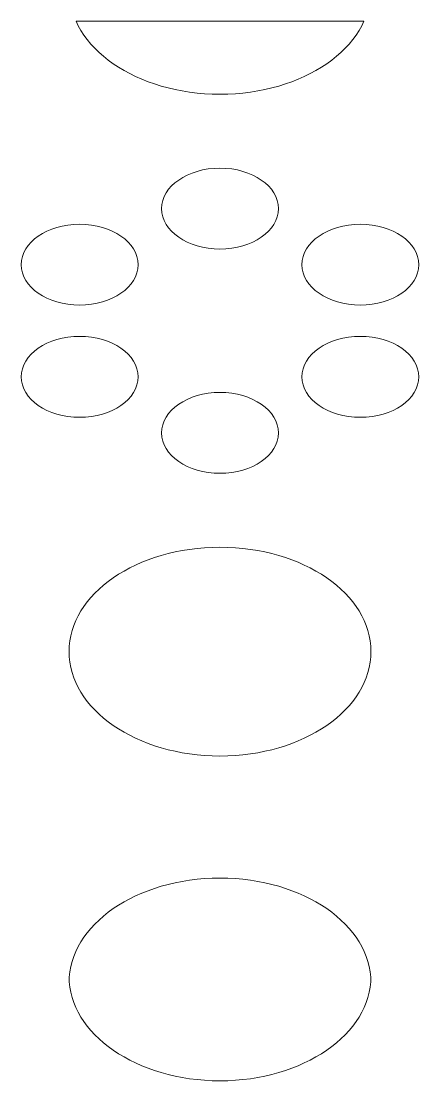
# Model space of a CAD drawing. Header units: millimetres. Extents: x -1200 to 1200, y -590 to 590.
# Drawn here: x 512 to 757, y -62 to 590 of the extents above; entities that cross this region are included whole.
import ezdxf

# ---------------------------------------------------------------- set-up
doc = ezdxf.new("R2010")
doc.units = ezdxf.units.MM
doc.header["$MEASUREMENT"] = 0
doc.layers.add('Layer 1', color=7, linetype='Continuous')

msp = doc.modelspace()

# ---------------------------------------------------------------- linework, layer by layer
at = {"layer": 'Layer 1', "color": 250, "lineweight": 20}
for points, knots in [([(545.7494, 589.9734), (545.7494, 589.9734), (722.7831, 589.9734), (722.7831, 589.9734), (722.7831, 589.9734), (721.4194, 587.1602), (721.4194, 587.1602), (721.4194, 587.1602), (719.7647, 584.249), (719.7647, 584.249), (719.7647, 584.249), (717.9031, 581.3996), (717.9031, 581.3996), (717.9031, 581.3996), (715.8498, 578.638), (715.8498, 578.638), (715.8498, 578.638), (713.6051, 575.9385), (713.6051, 575.9385), (713.6051, 575.9385), (711.1994, 573.3369), (711.1994, 573.3369), (711.1994, 573.3369), (708.6177, 570.8127), (708.6177, 570.8127), (708.6177, 570.8127), (705.8597, 568.3918), (705.8597, 568.3918), (705.8597, 568.3918), (702.9408, 566.0587), (702.9408, 566.0587), (702.9408, 566.0587), (699.861, 563.8288), (699.861, 563.8288), (699.861, 563.8288), (696.6356, 561.6918), (696.6356, 561.6918), (696.6356, 561.6918), (693.28, 559.6788), (693.28, 559.6788), (693.28, 559.6788), (689.7636, 557.7637), (689.7636, 557.7637), (689.7636, 557.7637), (686.1168, 555.9778), (686.1168, 555.9778), (686.1168, 555.9778), (682.363, 554.3053), (682.363, 554.3053), (682.363, 554.3053), (678.4711, 552.7619), (678.4711, 552.7619), (678.4711, 552.7619), (674.4796, 551.3373), (674.4796, 551.3373), (674.4796, 551.3373), (670.3732, 550.0623), (670.3732, 550.0623), (670.3732, 550.0623), (666.1597, 548.9061), (666.1597, 548.9061), (666.1597, 548.9061), (661.8541, 547.8995), (661.8541, 547.8995), (661.8541, 547.8995), (657.4489, 547.0323), (657.4489, 547.0323), (657.4489, 547.0323), (652.9672, 546.3148), (652.9672, 546.3148), (652.9672, 546.3148), (648.4087, 545.747), (648.4087, 545.747), (648.4087, 545.747), (643.7661, 545.3341), (643.7661, 545.3341), (643.7661, 545.3341), (639.0468, 545.0863), (639.0468, 545.0863), (639.0468, 545.0863), (634.2663, 545.0037), (634.2663, 545.0037), (634.2663, 545.0037), (629.4704, 545.0863), (629.4704, 545.0863), (629.4704, 545.0863), (624.7588, 545.3341), (624.7588, 545.3341), (624.7588, 545.3341), (620.1238, 545.747), (620.1238, 545.747), (620.1238, 545.747), (615.5654, 546.3148), (615.5654, 546.3148), (615.5654, 546.3148), (611.0683, 547.0323), (611.0683, 547.0323), (611.0683, 547.0323), (606.6709, 547.8995), (606.6709, 547.8995), (606.6709, 547.8995), (602.3653, 548.9061), (602.3653, 548.9061), (602.3653, 548.9061), (598.1592, 550.0623), (598.1592, 550.0623), (598.1592, 550.0623), (594.0606, 551.3373), (594.0606, 551.3373), (594.0606, 551.3373), (590.0614, 552.7619), (590.0614, 552.7619), (590.0614, 552.7619), (586.1773, 554.3053), (586.1773, 554.3053), (586.1773, 554.3053), (582.4003, 555.9778), (582.4003, 555.9778), (582.4003, 555.9778), (578.7689, 557.7637), (578.7689, 557.7637), (578.7689, 557.7637), (575.2524, 559.6788), (575.2524, 559.6788), (575.2524, 559.6788), (571.8892, 561.6918), (571.8892, 561.6918), (571.8892, 561.6918), (568.6714, 563.8288), (568.6714, 563.8288), (568.6714, 563.8288), (565.5918, 566.0587), (565.5918, 566.0587), (565.5918, 566.0587), (562.6575, 568.3918), (562.6575, 568.3918), (562.6575, 568.3918), (559.9148, 570.8127), (559.9148, 570.8127), (559.9148, 570.8127), (557.333, 573.3369), (557.333, 573.3369), (557.333, 573.3369), (554.9275, 575.9385), (554.9275, 575.9385), (554.9275, 575.9385), (552.6827, 578.638), (552.6827, 578.638), (552.6827, 578.638), (550.6295, 581.3996), (550.6295, 581.3996), (550.6295, 581.3996), (548.7679, 584.249), (548.7679, 584.249), (548.7679, 584.249), (547.1207, 587.1602), (547.1207, 587.1602), (547.1207, 587.1602), (545.7494, 589.9734), (545.7494, 589.9734)], [0, 0, 0, 0, 0.01886792, 0.01886792, 0.01886792, 0.03773585, 0.03773585, 0.03773585, 0.05660377, 0.05660377, 0.05660377, 0.0754717, 0.0754717, 0.0754717, 0.09433962, 0.09433962, 0.09433962, 0.11320755, 0.11320755, 0.11320755, 0.13207547, 0.13207547, 0.13207547, 0.1509434, 0.1509434, 0.1509434, 0.16981132, 0.16981132, 0.16981132, 0.18867925, 0.18867925, 0.18867925, 0.20754717, 0.20754717, 0.20754717, 0.22641509, 0.22641509, 0.22641509, 0.24528302, 0.24528302, 0.24528302, 0.26415094, 0.26415094, 0.26415094, 0.28301887, 0.28301887, 0.28301887, 0.30188679, 0.30188679, 0.30188679, 0.32075472, 0.32075472, 0.32075472, 0.33962264, 0.33962264, 0.33962264, 0.35849057, 0.35849057, 0.35849057, 0.37735849, 0.37735849, 0.37735849, 0.39622642, 0.39622642, 0.39622642, 0.41509434, 0.41509434, 0.41509434, 0.43396226, 0.43396226, 0.43396226, 0.45283019, 0.45283019, 0.45283019, 0.47169811, 0.47169811, 0.47169811, 0.49056604, 0.49056604, 0.49056604, 0.50943396, 0.50943396, 0.50943396, 0.52830189, 0.52830189, 0.52830189, 0.54716981, 0.54716981, 0.54716981, 0.56603774, 0.56603774, 0.56603774, 0.58490566, 0.58490566, 0.58490566, 0.60377358, 0.60377358, 0.60377358, 0.62264151, 0.62264151, 0.62264151, 0.64150943, 0.64150943, 0.64150943, 0.66037736, 0.66037736, 0.66037736, 0.67924528, 0.67924528, 0.67924528, 0.69811321, 0.69811321, 0.69811321, 0.71698113, 0.71698113, 0.71698113, 0.73584906, 0.73584906, 0.73584906, 0.75471698, 0.75471698, 0.75471698, 0.77358491, 0.77358491, 0.77358491, 0.79245283, 0.79245283, 0.79245283, 0.81132075, 0.81132075, 0.81132075, 0.83018868, 0.83018868, 0.83018868, 0.8490566, 0.8490566, 0.8490566, 0.86792453, 0.86792453, 0.86792453, 0.88679245, 0.88679245, 0.88679245, 0.90566038, 0.90566038, 0.90566038, 0.9245283, 0.9245283, 0.9245283, 0.94339623, 0.94339623, 0.94339623, 0.96226415, 0.96226415, 0.96226415, 0.98113208, 0.98113208, 0.98113208, 1, 1, 1, 1]), ([(598.3278, 474.6741), (598.3278, 488.4148), (614.4239, 499.554), (634.2663, 499.554), (654.1163, 499.554), (670.2047, 488.4148), (670.2047, 474.6741), (670.2047, 460.9385), (654.1163, 449.7889), (634.2663, 449.7889), (614.4239, 449.7889), (598.3278, 460.9385), (598.3278, 474.6741)], [0, 0, 0, 0, 0.25, 0.25, 0.25, 0.5, 0.5, 0.5, 0.75, 0.75, 0.75, 1, 1, 1, 1]), ([(512.0174, 440.1777), (512.0174, 453.9132), (528.1134, 465.0576), (547.9558, 465.0576), (567.8134, 465.0576), (583.9018, 453.9132), (583.9018, 440.1777), (583.9018, 426.4421), (567.8134, 415.2977), (547.9558, 415.2977), (528.1134, 415.2977), (512.0174, 426.4421), (512.0174, 440.1777)], [0, 0, 0, 0, 0.25, 0.25, 0.25, 0.5, 0.5, 0.5, 0.75, 0.75, 0.75, 1, 1, 1, 1]), ([(684.6383, 440.1777), (684.6383, 453.9132), (700.719, 465.0576), (720.5614, 465.0576), (740.4191, 465.0576), (756.5152, 453.9132), (756.5152, 440.1777), (756.5152, 426.4421), (740.4191, 415.2977), (720.5614, 415.2977), (700.719, 415.2977), (684.6383, 426.4421), (684.6383, 440.1777)], [0, 0, 0, 0, 0.25, 0.25, 0.25, 0.5, 0.5, 0.5, 0.75, 0.75, 0.75, 1, 1, 1, 1]), ([(512.0174, 371.1798), (512.0174, 384.9257), (528.1134, 396.0649), (547.9558, 396.0649), (567.8134, 396.0649), (583.9018, 384.9257), (583.9018, 371.1798), (583.9018, 357.4545), (567.8134, 346.3102), (547.9558, 346.3102), (528.1134, 346.3102), (512.0174, 357.4545), (512.0174, 371.1798)], [0, 0, 0, 0, 0.25, 0.25, 0.25, 0.5, 0.5, 0.5, 0.75, 0.75, 0.75, 1, 1, 1, 1]), ([(684.6383, 371.1798), (684.6383, 384.9257), (700.719, 396.0649), (720.5614, 396.0649), (740.4191, 396.0649), (756.5152, 384.9257), (756.5152, 371.1798), (756.5152, 357.4545), (740.4191, 346.3102), (720.5614, 346.3102), (700.719, 346.3102), (684.6383, 357.4545), (684.6383, 371.1798)], [0, 0, 0, 0, 0.25, 0.25, 0.25, 0.5, 0.5, 0.5, 0.75, 0.75, 0.75, 1, 1, 1, 1]), ([(598.3278, 336.6937), (598.3278, 350.4293), (614.4239, 361.5737), (634.2663, 361.5737), (654.1163, 361.5737), (670.2047, 350.4293), (670.2047, 336.6937), (670.2047, 322.953), (654.1163, 311.8138), (634.2663, 311.8138), (614.4239, 311.8138), (598.3278, 322.953), (598.3278, 336.6937)], [0, 0, 0, 0, 0.25, 0.25, 0.25, 0.5, 0.5, 0.5, 0.75, 0.75, 0.75, 1, 1, 1, 1]), ([(541.4898, 202.1357), (541.4898, 202.1357), (541.6123, 205.4444), (541.6123, 205.4444), (541.6123, 205.4444), (541.9724, 208.7066), (541.9724, 208.7066), (541.9724, 208.7066), (542.5623, 211.9173), (542.5623, 211.9173), (542.5623, 211.9173), (543.3667, 215.0815), (543.3667, 215.0815), (543.3667, 215.0815), (544.4163, 218.1889), (544.4163, 218.1889), (544.4163, 218.1889), (545.6651, 221.2344), (545.6651, 221.2344), (545.6651, 221.2344), (547.1207, 224.2127), (547.1207, 224.2127), (547.1207, 224.2127), (548.7679, 227.1188), (548.7679, 227.1188), (548.7679, 227.1188), (550.6295, 229.9681), (550.6295, 229.9681), (550.6295, 229.9681), (552.6827, 232.7401), (552.6827, 232.7401), (552.6827, 232.7401), (554.9275, 235.4242), (554.9275, 235.4242), (554.9275, 235.4242), (557.333, 238.0309), (557.333, 238.0309), (557.333, 238.0309), (559.9148, 240.5499), (559.9148, 240.5499), (559.9148, 240.5499), (562.6575, 242.981), (562.6575, 242.981), (562.6575, 242.981), (565.5918, 245.309), (565.5918, 245.309), (565.5918, 245.309), (568.6714, 247.5389), (568.6714, 247.5389), (568.6714, 247.5389), (571.8892, 249.6759), (571.8892, 249.6759), (571.8892, 249.6759), (575.2524, 251.6942), (575.2524, 251.6942), (575.2524, 251.6942), (578.7689, 253.5989), (578.7689, 253.5989), (578.7689, 253.5989), (582.4003, 255.3952), (582.4003, 255.3952), (582.4003, 255.3952), (586.1773, 257.0728), (586.1773, 257.0728), (586.1773, 257.0728), (590.0614, 258.611), (590.0614, 258.611), (590.0614, 258.611), (594.0606, 260.0202), (594.0606, 260.0202), (594.0606, 260.0202), (598.1592, 261.3158), (598.1592, 261.3158), (598.1592, 261.3158), (602.3653, 262.4618), (602.3653, 262.4618), (602.3653, 262.4618), (606.6709, 263.4683), (606.6709, 263.4683), (606.6709, 263.4683), (611.0683, 264.3355), (611.0683, 264.3355), (611.0683, 264.3355), (615.5654, 265.053), (615.5654, 265.053), (615.5654, 265.053), (620.1238, 265.6157), (620.1238, 265.6157), (620.1238, 265.6157), (624.7588, 266.0234), (624.7588, 266.0234), (624.7588, 266.0234), (629.4704, 266.2763), (629.4704, 266.2763), (629.4704, 266.2763), (634.2663, 266.3589), (634.2663, 266.3589), (634.2663, 266.3589), (639.0468, 266.2763), (639.0468, 266.2763), (639.0468, 266.2763), (643.7661, 266.0234), (643.7661, 266.0234), (643.7661, 266.0234), (648.4087, 265.6157), (648.4087, 265.6157), (648.4087, 265.6157), (652.9672, 265.053), (652.9672, 265.053), (652.9672, 265.053), (657.4489, 264.3355), (657.4489, 264.3355), (657.4489, 264.3355), (661.8541, 263.4683), (661.8541, 263.4683), (661.8541, 263.4683), (666.1597, 262.4618), (666.1597, 262.4618), (666.1597, 262.4618), (670.3732, 261.3158), (670.3732, 261.3158), (670.3732, 261.3158), (674.4796, 260.0202), (674.4796, 260.0202), (674.4796, 260.0202), (678.4711, 258.611), (678.4711, 258.611), (678.4711, 258.611), (682.363, 257.0728), (682.363, 257.0728), (682.363, 257.0728), (686.1168, 255.3952), (686.1168, 255.3952), (686.1168, 255.3952), (689.7636, 253.5989), (689.7636, 253.5989), (689.7636, 253.5989), (693.28, 251.6942), (693.28, 251.6942), (693.28, 251.6942), (696.6356, 249.6759), (696.6356, 249.6759), (696.6356, 249.6759), (699.861, 247.5389), (699.861, 247.5389), (699.861, 247.5389), (702.9408, 245.309), (702.9408, 245.309), (702.9408, 245.309), (705.8597, 242.981), (705.8597, 242.981), (705.8597, 242.981), (708.6177, 240.5499), (708.6177, 240.5499), (708.6177, 240.5499), (711.1994, 238.0309), (711.1994, 238.0309), (711.1994, 238.0309), (713.6051, 235.4242), (713.6051, 235.4242), (713.6051, 235.4242), (715.8498, 232.7401), (715.8498, 232.7401), (715.8498, 232.7401), (717.9031, 229.9681), (717.9031, 229.9681), (717.9031, 229.9681), (719.7647, 227.1188), (719.7647, 227.1188), (719.7647, 227.1188), (721.4194, 224.2127), (721.4194, 224.2127), (721.4194, 224.2127), (722.8675, 221.2344), (722.8675, 221.2344), (722.8675, 221.2344), (724.1162, 218.1889), (724.1162, 218.1889), (724.1162, 218.1889), (725.158, 215.0815), (725.158, 215.0815), (725.158, 215.0815), (725.9779, 211.9173), (725.9779, 211.9173), (725.9779, 211.9173), (726.5755, 208.7066), (726.5755, 208.7066), (726.5755, 208.7066), (726.9279, 205.4444), (726.9279, 205.4444), (726.9279, 205.4444), (727.0428, 202.1357), (727.0428, 202.1357), (727.0428, 202.1357), (726.9279, 198.8218), (726.9279, 198.8218), (726.9279, 198.8218), (726.5755, 195.5544), (726.5755, 195.5544), (726.5755, 195.5544), (725.9779, 192.3385), (725.9779, 192.3385), (725.9779, 192.3385), (725.158, 189.1795), (725.158, 189.1795), (725.158, 189.1795), (724.1162, 186.067), (724.1162, 186.067), (724.1162, 186.067), (722.8675, 183.037), (722.8675, 183.037), (722.8675, 183.037), (721.4194, 180.0483), (721.4194, 180.0483), (721.4194, 180.0483), (719.7647, 177.1422), (719.7647, 177.1422), (719.7647, 177.1422), (717.9031, 174.2929), (717.9031, 174.2929), (717.9031, 174.2929), (715.8498, 171.5313), (715.8498, 171.5313), (715.8498, 171.5313), (713.6051, 168.8316), (713.6051, 168.8316), (713.6051, 168.8316), (711.1994, 166.2249), (711.1994, 166.2249), (711.1994, 166.2249), (708.6177, 163.7112), (708.6177, 163.7112), (708.6177, 163.7112), (705.8597, 161.28), (705.8597, 161.28), (705.8597, 161.28), (702.9408, 158.952), (702.9408, 158.952), (702.9408, 158.952), (699.861, 156.7169), (699.861, 156.7169), (699.861, 156.7169), (696.6356, 154.5851), (696.6356, 154.5851), (696.6356, 154.5851), (693.28, 152.5668), (693.28, 152.5668), (693.28, 152.5668), (689.7636, 150.657), (689.7636, 150.657), (689.7636, 150.657), (686.1168, 148.8709), (686.1168, 148.8709), (686.1168, 148.8709), (682.363, 147.1985), (682.363, 147.1985), (682.363, 147.1985), (678.4711, 145.6552), (678.4711, 145.6552), (678.4711, 145.6552), (674.4796, 144.2357), (674.4796, 144.2357), (674.4796, 144.2357), (670.3732, 142.9555), (670.3732, 142.9555), (670.3732, 142.9555), (666.1597, 141.7941), (666.1597, 141.7941), (666.1597, 141.7941), (661.8541, 140.7927), (661.8541, 140.7927), (661.8541, 140.7927), (657.4489, 139.9256), (657.4489, 139.9256), (657.4489, 139.9256), (652.9672, 139.2081), (652.9672, 139.2081), (652.9672, 139.2081), (648.4087, 138.6403), (648.4087, 138.6403), (648.4087, 138.6403), (643.7661, 138.2273), (643.7661, 138.2273), (643.7661, 138.2273), (639.0468, 137.9899), (639.0468, 137.9899), (639.0468, 137.9899), (634.2663, 137.9073), (634.2663, 137.9073), (634.2663, 137.9073), (629.4704, 137.9899), (629.4704, 137.9899), (629.4704, 137.9899), (624.7588, 138.2273), (624.7588, 138.2273), (624.7588, 138.2273), (620.1238, 138.6403), (620.1238, 138.6403), (620.1238, 138.6403), (615.5654, 139.2081), (615.5654, 139.2081), (615.5654, 139.2081), (611.0683, 139.9256), (611.0683, 139.9256), (611.0683, 139.9256), (606.6709, 140.7927), (606.6709, 140.7927), (606.6709, 140.7927), (602.3653, 141.7941), (602.3653, 141.7941), (602.3653, 141.7941), (598.1592, 142.9555), (598.1592, 142.9555), (598.1592, 142.9555), (594.0606, 144.2357), (594.0606, 144.2357), (594.0606, 144.2357), (590.0614, 145.6552), (590.0614, 145.6552), (590.0614, 145.6552), (586.1773, 147.1985), (586.1773, 147.1985), (586.1773, 147.1985), (582.4003, 148.8709), (582.4003, 148.8709), (582.4003, 148.8709), (578.7689, 150.657), (578.7689, 150.657), (578.7689, 150.657), (575.2524, 152.5668), (575.2524, 152.5668), (575.2524, 152.5668), (571.8892, 154.5851), (571.8892, 154.5851), (571.8892, 154.5851), (568.6714, 156.7169), (568.6714, 156.7169), (568.6714, 156.7169), (565.5918, 158.952), (565.5918, 158.952), (565.5918, 158.952), (562.6575, 161.28), (562.6575, 161.28), (562.6575, 161.28), (559.9148, 163.7112), (559.9148, 163.7112), (559.9148, 163.7112), (557.333, 166.2249), (557.333, 166.2249), (557.333, 166.2249), (554.9275, 168.8316), (554.9275, 168.8316), (554.9275, 168.8316), (552.6827, 171.5313), (552.6827, 171.5313), (552.6827, 171.5313), (550.6295, 174.2929), (550.6295, 174.2929), (550.6295, 174.2929), (548.7679, 177.1422), (548.7679, 177.1422), (548.7679, 177.1422), (547.1207, 180.0483), (547.1207, 180.0483), (547.1207, 180.0483), (545.6651, 183.037), (545.6651, 183.037), (545.6651, 183.037), (544.4163, 186.067), (544.4163, 186.067), (544.4163, 186.067), (543.3667, 189.1795), (543.3667, 189.1795), (543.3667, 189.1795), (542.5623, 192.3385), (542.5623, 192.3385), (542.5623, 192.3385), (541.9724, 195.5544), (541.9724, 195.5544), (541.9724, 195.5544), (541.6123, 198.8218), (541.6123, 198.8218), (541.6123, 198.8218), (541.4898, 202.1357), (541.4898, 202.1357)], [0, 0, 0, 0, 0.0078125, 0.0078125, 0.0078125, 0.015625, 0.015625, 0.015625, 0.0234375, 0.0234375, 0.0234375, 0.03125, 0.03125, 0.03125, 0.0390625, 0.0390625, 0.0390625, 0.046875, 0.046875, 0.046875, 0.0546875, 0.0546875, 0.0546875, 0.0625, 0.0625, 0.0625, 0.0703125, 0.0703125, 0.0703125, 0.078125, 0.078125, 0.078125, 0.0859375, 0.0859375, 0.0859375, 0.09375, 0.09375, 0.09375, 0.1015625, 0.1015625, 0.1015625, 0.109375, 0.109375, 0.109375, 0.1171875, 0.1171875, 0.1171875, 0.125, 0.125, 0.125, 0.1328125, 0.1328125, 0.1328125, 0.140625, 0.140625, 0.140625, 0.1484375, 0.1484375, 0.1484375, 0.15625, 0.15625, 0.15625, 0.1640625, 0.1640625, 0.1640625, 0.171875, 0.171875, 0.171875, 0.1796875, 0.1796875, 0.1796875, 0.1875, 0.1875, 0.1875, 0.1953125, 0.1953125, 0.1953125, 0.203125, 0.203125, 0.203125, 0.2109375, 0.2109375, 0.2109375, 0.21875, 0.21875, 0.21875, 0.2265625, 0.2265625, 0.2265625, 0.234375, 0.234375, 0.234375, 0.2421875, 0.2421875, 0.2421875, 0.25, 0.25, 0.25, 0.2578125, 0.2578125, 0.2578125, 0.265625, 0.265625, 0.265625, 0.2734375, 0.2734375, 0.2734375, 0.28125, 0.28125, 0.28125, 0.2890625, 0.2890625, 0.2890625, 0.296875, 0.296875, 0.296875, 0.3046875, 0.3046875, 0.3046875, 0.3125, 0.3125, 0.3125, 0.3203125, 0.3203125, 0.3203125, 0.328125, 0.328125, 0.328125, 0.3359375, 0.3359375, 0.3359375, 0.34375, 0.34375, 0.34375, 0.3515625, 0.3515625, 0.3515625, 0.359375, 0.359375, 0.359375, 0.3671875, 0.3671875, 0.3671875, 0.375, 0.375, 0.375, 0.3828125, 0.3828125, 0.3828125, 0.390625, 0.390625, 0.390625, 0.3984375, 0.3984375, 0.3984375, 0.40625, 0.40625, 0.40625, 0.4140625, 0.4140625, 0.4140625, 0.421875, 0.421875, 0.421875, 0.4296875, 0.4296875, 0.4296875, 0.4375, 0.4375, 0.4375, 0.4453125, 0.4453125, 0.4453125, 0.453125, 0.453125, 0.453125, 0.4609375, 0.4609375, 0.4609375, 0.46875, 0.46875, 0.46875, 0.4765625, 0.4765625, 0.4765625, 0.484375, 0.484375, 0.484375, 0.4921875, 0.4921875, 0.4921875, 0.5, 0.5, 0.5, 0.5078125, 0.5078125, 0.5078125, 0.515625, 0.515625, 0.515625, 0.5234375, 0.5234375, 0.5234375, 0.53125, 0.53125, 0.53125, 0.5390625, 0.5390625, 0.5390625, 0.546875, 0.546875, 0.546875, 0.5546875, 0.5546875, 0.5546875, 0.5625, 0.5625, 0.5625, 0.5703125, 0.5703125, 0.5703125, 0.578125, 0.578125, 0.578125, 0.5859375, 0.5859375, 0.5859375, 0.59375, 0.59375, 0.59375, 0.6015625, 0.6015625, 0.6015625, 0.609375, 0.609375, 0.609375, 0.6171875, 0.6171875, 0.6171875, 0.625, 0.625, 0.625, 0.6328125, 0.6328125, 0.6328125, 0.640625, 0.640625, 0.640625, 0.6484375, 0.6484375, 0.6484375, 0.65625, 0.65625, 0.65625, 0.6640625, 0.6640625, 0.6640625, 0.671875, 0.671875, 0.671875, 0.6796875, 0.6796875, 0.6796875, 0.6875, 0.6875, 0.6875, 0.6953125, 0.6953125, 0.6953125, 0.703125, 0.703125, 0.703125, 0.7109375, 0.7109375, 0.7109375, 0.71875, 0.71875, 0.71875, 0.7265625, 0.7265625, 0.7265625, 0.734375, 0.734375, 0.734375, 0.7421875, 0.7421875, 0.7421875, 0.75, 0.75, 0.75, 0.7578125, 0.7578125, 0.7578125, 0.765625, 0.765625, 0.765625, 0.7734375, 0.7734375, 0.7734375, 0.78125, 0.78125, 0.78125, 0.7890625, 0.7890625, 0.7890625, 0.796875, 0.796875, 0.796875, 0.8046875, 0.8046875, 0.8046875, 0.8125, 0.8125, 0.8125, 0.8203125, 0.8203125, 0.8203125, 0.828125, 0.828125, 0.828125, 0.8359375, 0.8359375, 0.8359375, 0.84375, 0.84375, 0.84375, 0.8515625, 0.8515625, 0.8515625, 0.859375, 0.859375, 0.859375, 0.8671875, 0.8671875, 0.8671875, 0.875, 0.875, 0.875, 0.8828125, 0.8828125, 0.8828125, 0.890625, 0.890625, 0.890625, 0.8984375, 0.8984375, 0.8984375, 0.90625, 0.90625, 0.90625, 0.9140625, 0.9140625, 0.9140625, 0.921875, 0.921875, 0.921875, 0.9296875, 0.9296875, 0.9296875, 0.9375, 0.9375, 0.9375, 0.9453125, 0.9453125, 0.9453125, 0.953125, 0.953125, 0.953125, 0.9609375, 0.9609375, 0.9609375, 0.96875, 0.96875, 0.96875, 0.9765625, 0.9765625, 0.9765625, 0.984375, 0.984375, 0.984375, 0.9921875, 0.9921875, 0.9921875, 1, 1, 1, 1]), ([(726.9968, -0.0266), (726.9968, -0.0266), (726.9585, -0.0266), (726.9585, -0.0266), (726.9585, -0.0266), (726.9279, -1.0021), (726.9279, -1.0021), (726.9279, -1.0021), (726.5755, -4.2696), (726.5755, -4.2696), (726.5755, -4.2696), (725.9779, -7.4751), (725.9779, -7.4751), (725.9779, -7.4751), (725.158, -10.6445), (725.158, -10.6445), (725.158, -10.6445), (724.1162, -13.7467), (724.1162, -13.7467), (724.1162, -13.7467), (722.8675, -16.787), (722.8675, -16.787), (722.8675, -16.787), (721.4194, -19.7705), (721.4194, -19.7705), (721.4194, -19.7705), (719.7647, -22.687), (719.7647, -22.687), (719.7647, -22.687), (717.9031, -25.5311), (717.9031, -25.5311), (717.9031, -25.5311), (715.8498, -28.2927), (715.8498, -28.2927), (715.8498, -28.2927), (713.6051, -30.982), (713.6051, -30.982), (713.6051, -30.982), (711.1994, -33.599), (711.1994, -33.599), (711.1994, -33.599), (708.6177, -36.1128), (708.6177, -36.1128), (708.6177, -36.1128), (705.8597, -38.5389), (705.8597, -38.5389), (705.8597, -38.5389), (702.9408, -40.8771), (702.9408, -40.8771), (702.9408, -40.8771), (699.861, -43.1071), (699.861, -43.1071), (699.861, -43.1071), (696.6356, -45.2286), (696.6356, -45.2286), (696.6356, -45.2286), (693.28, -47.252), (693.28, -47.252), (693.28, -47.252), (689.7636, -49.1567), (689.7636, -49.1567), (689.7636, -49.1567), (686.1168, -50.953), (686.1168, -50.953), (686.1168, -50.953), (682.363, -52.6306), (682.363, -52.6306), (682.363, -52.6306), (678.4711, -54.174), (678.4711, -54.174), (678.4711, -54.174), (674.4796, -55.5934), (674.4796, -55.5934), (674.4796, -55.5934), (670.3732, -56.8736), (670.3732, -56.8736), (670.3732, -56.8736), (666.1597, -58.0298), (666.1597, -58.0298), (666.1597, -58.0298), (661.8541, -59.0364), (661.8541, -59.0364), (661.8541, -59.0364), (657.4489, -59.8881), (657.4489, -59.8881), (657.4489, -59.8881), (652.9672, -60.6211), (652.9672, -60.6211), (652.9672, -60.6211), (648.4087, -61.1734), (648.4087, -61.1734), (648.4087, -61.1734), (643.7661, -61.5863), (643.7661, -61.5863), (643.7661, -61.5863), (639.0468, -61.8341), (639.0468, -61.8341), (639.0468, -61.8341), (634.2663, -61.9167), (634.2663, -61.9167), (634.2663, -61.9167), (629.4704, -61.8341), (629.4704, -61.8341), (629.4704, -61.8341), (624.7588, -61.5863), (624.7588, -61.5863), (624.7588, -61.5863), (620.1238, -61.1734), (620.1238, -61.1734), (620.1238, -61.1734), (615.5654, -60.6211), (615.5654, -60.6211), (615.5654, -60.6211), (611.0683, -59.8881), (611.0683, -59.8881), (611.0683, -59.8881), (606.6709, -59.0364), (606.6709, -59.0364), (606.6709, -59.0364), (602.3653, -58.0298), (602.3653, -58.0298), (602.3653, -58.0298), (598.1592, -56.8736), (598.1592, -56.8736), (598.1592, -56.8736), (594.0606, -55.5934), (594.0606, -55.5934), (594.0606, -55.5934), (590.0614, -54.174), (590.0614, -54.174), (590.0614, -54.174), (586.1773, -52.6306), (586.1773, -52.6306), (586.1773, -52.6306), (582.4003, -50.953), (582.4003, -50.953), (582.4003, -50.953), (578.7689, -49.1567), (578.7689, -49.1567), (578.7689, -49.1567), (575.2524, -47.252), (575.2524, -47.252), (575.2524, -47.252), (571.8892, -45.2286), (571.8892, -45.2286), (571.8892, -45.2286), (568.6714, -43.1071), (568.6714, -43.1071), (568.6714, -43.1071), (565.5918, -40.8771), (565.5918, -40.8771), (565.5918, -40.8771), (562.6575, -38.5389), (562.6575, -38.5389), (562.6575, -38.5389), (559.9148, -36.1128), (559.9148, -36.1128), (559.9148, -36.1128), (557.333, -33.599), (557.333, -33.599), (557.333, -33.599), (554.9275, -30.982), (554.9275, -30.982), (554.9275, -30.982), (552.6827, -28.2927), (552.6827, -28.2927), (552.6827, -28.2927), (550.6295, -25.5311), (550.6295, -25.5311), (550.6295, -25.5311), (548.7679, -22.687), (548.7679, -22.687), (548.7679, -22.687), (547.1207, -19.7705), (547.1207, -19.7705), (547.1207, -19.7705), (545.6651, -16.787), (545.6651, -16.787), (545.6651, -16.787), (544.4163, -13.7467), (544.4163, -13.7467), (544.4163, -13.7467), (543.3667, -10.6445), (543.3667, -10.6445), (543.3667, -10.6445), (542.5623, -7.4751), (542.5623, -7.4751), (542.5623, -7.4751), (541.9724, -4.2696), (541.9724, -4.2696), (541.9724, -4.2696), (541.6123, -1.0021), (541.6123, -1.0021), (541.6123, -1.0021), (541.5817, -0.0266), (541.5817, -0.0266), (541.5817, -0.0266), (541.5511, -0.0266), (541.5511, -0.0266), (541.5511, -0.0266), (541.6123, 1.8832), (541.6123, 1.8832), (541.6123, 1.8832), (541.9724, 5.1559), (541.9724, 5.1559), (541.9724, 5.1559), (542.5623, 8.3717), (542.5623, 8.3717), (542.5623, 8.3717), (543.3667, 11.5307), (543.3667, 11.5307), (543.3667, 11.5307), (544.4163, 14.633), (544.4163, 14.633), (544.4163, 14.633), (545.6651, 17.6836), (545.6651, 17.6836), (545.6651, 17.6836), (547.1207, 20.6619), (547.1207, 20.6619), (547.1207, 20.6619), (548.7679, 23.5681), (548.7679, 23.5681), (548.7679, 23.5681), (550.6295, 26.407), (550.6295, 26.407), (550.6295, 26.407), (552.6827, 29.1789), (552.6827, 29.1789), (552.6827, 29.1789), (554.9275, 31.8786), (554.9275, 31.8786), (554.9275, 31.8786), (557.333, 34.4852), (557.333, 34.4852), (557.333, 34.4852), (559.9148, 36.999), (559.9148, 36.999), (559.9148, 36.999), (562.6575, 39.4251), (562.6575, 39.4251), (562.6575, 39.4251), (565.5918, 41.7582), (565.5918, 41.7582), (565.5918, 41.7582), (568.6714, 43.9933), (568.6714, 43.9933), (568.6714, 43.9933), (571.8892, 46.1148), (571.8892, 46.1148), (571.8892, 46.1148), (575.2524, 48.1383), (575.2524, 48.1383), (575.2524, 48.1383), (578.7689, 50.0533), (578.7689, 50.0533), (578.7689, 50.0533), (582.4003, 51.8392), (582.4003, 51.8392), (582.4003, 51.8392), (586.1773, 53.5117), (586.1773, 53.5117), (586.1773, 53.5117), (590.0614, 55.0603), (590.0614, 55.0603), (590.0614, 55.0603), (594.0606, 56.4745), (594.0606, 56.4745), (594.0606, 56.4745), (598.1592, 57.765), (598.1592, 57.765), (598.1592, 57.765), (602.3653, 58.9161), (602.3653, 58.9161), (602.3653, 58.9161), (606.6709, 59.9175), (606.6709, 59.9175), (606.6709, 59.9175), (611.0683, 60.7847), (611.0683, 60.7847), (611.0683, 60.7847), (615.5654, 61.497), (615.5654, 61.497), (615.5654, 61.497), (620.1238, 62.0597), (620.1238, 62.0597), (620.1238, 62.0597), (624.7588, 62.4726), (624.7588, 62.4726), (624.7588, 62.4726), (629.4704, 62.7204), (629.4704, 62.7204), (629.4704, 62.7204), (634.2663, 62.8029), (634.2663, 62.8029), (634.2663, 62.8029), (639.0468, 62.7204), (639.0468, 62.7204), (639.0468, 62.7204), (643.7661, 62.4726), (643.7661, 62.4726), (643.7661, 62.4726), (648.4087, 62.0597), (648.4087, 62.0597), (648.4087, 62.0597), (652.9672, 61.497), (652.9672, 61.497), (652.9672, 61.497), (657.4489, 60.7847), (657.4489, 60.7847), (657.4489, 60.7847), (661.8541, 59.9175), (661.8541, 59.9175), (661.8541, 59.9175), (666.1597, 58.9161), (666.1597, 58.9161), (666.1597, 58.9161), (670.3732, 57.765), (670.3732, 57.765), (670.3732, 57.765), (674.4796, 56.4745), (674.4796, 56.4745), (674.4796, 56.4745), (678.4711, 55.0603), (678.4711, 55.0603), (678.4711, 55.0603), (682.363, 53.5117), (682.363, 53.5117), (682.363, 53.5117), (686.1168, 51.8392), (686.1168, 51.8392), (686.1168, 51.8392), (689.7636, 50.0533), (689.7636, 50.0533), (689.7636, 50.0533), (693.28, 48.1383), (693.28, 48.1383), (693.28, 48.1383), (696.6356, 46.1148), (696.6356, 46.1148), (696.6356, 46.1148), (699.861, 43.9933), (699.861, 43.9933), (699.861, 43.9933), (702.9408, 41.7582), (702.9408, 41.7582), (702.9408, 41.7582), (705.8597, 39.4251), (705.8597, 39.4251), (705.8597, 39.4251), (708.6177, 36.999), (708.6177, 36.999), (708.6177, 36.999), (711.1994, 34.4852), (711.1994, 34.4852), (711.1994, 34.4852), (713.6051, 31.8786), (713.6051, 31.8786), (713.6051, 31.8786), (715.8498, 29.1789), (715.8498, 29.1789), (715.8498, 29.1789), (717.9031, 26.4174), (717.9031, 26.4174), (717.9031, 26.4174), (719.7647, 23.5681), (719.7647, 23.5681), (719.7647, 23.5681), (721.4194, 20.6619), (721.4194, 20.6619), (721.4194, 20.6619), (722.8675, 17.6836), (722.8675, 17.6836), (722.8675, 17.6836), (724.1162, 14.633), (724.1162, 14.633), (724.1162, 14.633), (725.158, 11.5307), (725.158, 11.5307), (725.158, 11.5307), (725.9779, 8.3717), (725.9779, 8.3717), (725.9779, 8.3717), (726.5755, 5.1559), (726.5755, 5.1559), (726.5755, 5.1559), (726.9279, 1.8936), (726.9279, 1.8936), (726.9279, 1.8936), (726.9968, -0.0266), (726.9968, -0.0266)], [0, 0, 0, 0, 0.00769231, 0.00769231, 0.00769231, 0.01538462, 0.01538462, 0.01538462, 0.02307692, 0.02307692, 0.02307692, 0.03076923, 0.03076923, 0.03076923, 0.03846154, 0.03846154, 0.03846154, 0.04615385, 0.04615385, 0.04615385, 0.05384615, 0.05384615, 0.05384615, 0.06153846, 0.06153846, 0.06153846, 0.06923077, 0.06923077, 0.06923077, 0.07692308, 0.07692308, 0.07692308, 0.08461538, 0.08461538, 0.08461538, 0.09230769, 0.09230769, 0.09230769, 0.1, 0.1, 0.1, 0.10769231, 0.10769231, 0.10769231, 0.11538462, 0.11538462, 0.11538462, 0.12307692, 0.12307692, 0.12307692, 0.13076923, 0.13076923, 0.13076923, 0.13846154, 0.13846154, 0.13846154, 0.14615385, 0.14615385, 0.14615385, 0.15384615, 0.15384615, 0.15384615, 0.16153846, 0.16153846, 0.16153846, 0.16923077, 0.16923077, 0.16923077, 0.17692308, 0.17692308, 0.17692308, 0.18461538, 0.18461538, 0.18461538, 0.19230769, 0.19230769, 0.19230769, 0.2, 0.2, 0.2, 0.20769231, 0.20769231, 0.20769231, 0.21538462, 0.21538462, 0.21538462, 0.22307692, 0.22307692, 0.22307692, 0.23076923, 0.23076923, 0.23076923, 0.23846154, 0.23846154, 0.23846154, 0.24615385, 0.24615385, 0.24615385, 0.25384615, 0.25384615, 0.25384615, 0.26153846, 0.26153846, 0.26153846, 0.26923077, 0.26923077, 0.26923077, 0.27692308, 0.27692308, 0.27692308, 0.28461538, 0.28461538, 0.28461538, 0.29230769, 0.29230769, 0.29230769, 0.3, 0.3, 0.3, 0.30769231, 0.30769231, 0.30769231, 0.31538462, 0.31538462, 0.31538462, 0.32307692, 0.32307692, 0.32307692, 0.33076923, 0.33076923, 0.33076923, 0.33846154, 0.33846154, 0.33846154, 0.34615385, 0.34615385, 0.34615385, 0.35384615, 0.35384615, 0.35384615, 0.36153846, 0.36153846, 0.36153846, 0.36923077, 0.36923077, 0.36923077, 0.37692308, 0.37692308, 0.37692308, 0.38461538, 0.38461538, 0.38461538, 0.39230769, 0.39230769, 0.39230769, 0.4, 0.4, 0.4, 0.40769231, 0.40769231, 0.40769231, 0.41538462, 0.41538462, 0.41538462, 0.42307692, 0.42307692, 0.42307692, 0.43076923, 0.43076923, 0.43076923, 0.43846154, 0.43846154, 0.43846154, 0.44615385, 0.44615385, 0.44615385, 0.45384615, 0.45384615, 0.45384615, 0.46153846, 0.46153846, 0.46153846, 0.46923077, 0.46923077, 0.46923077, 0.47692308, 0.47692308, 0.47692308, 0.48461538, 0.48461538, 0.48461538, 0.49230769, 0.49230769, 0.49230769, 0.5, 0.5, 0.5, 0.50769231, 0.50769231, 0.50769231, 0.51538462, 0.51538462, 0.51538462, 0.52307692, 0.52307692, 0.52307692, 0.53076923, 0.53076923, 0.53076923, 0.53846154, 0.53846154, 0.53846154, 0.54615385, 0.54615385, 0.54615385, 0.55384615, 0.55384615, 0.55384615, 0.56153846, 0.56153846, 0.56153846, 0.56923077, 0.56923077, 0.56923077, 0.57692308, 0.57692308, 0.57692308, 0.58461538, 0.58461538, 0.58461538, 0.59230769, 0.59230769, 0.59230769, 0.6, 0.6, 0.6, 0.60769231, 0.60769231, 0.60769231, 0.61538462, 0.61538462, 0.61538462, 0.62307692, 0.62307692, 0.62307692, 0.63076923, 0.63076923, 0.63076923, 0.63846154, 0.63846154, 0.63846154, 0.64615385, 0.64615385, 0.64615385, 0.65384615, 0.65384615, 0.65384615, 0.66153846, 0.66153846, 0.66153846, 0.66923077, 0.66923077, 0.66923077, 0.67692308, 0.67692308, 0.67692308, 0.68461538, 0.68461538, 0.68461538, 0.69230769, 0.69230769, 0.69230769, 0.7, 0.7, 0.7, 0.70769231, 0.70769231, 0.70769231, 0.71538462, 0.71538462, 0.71538462, 0.72307692, 0.72307692, 0.72307692, 0.73076923, 0.73076923, 0.73076923, 0.73846154, 0.73846154, 0.73846154, 0.74615385, 0.74615385, 0.74615385, 0.75384615, 0.75384615, 0.75384615, 0.76153846, 0.76153846, 0.76153846, 0.76923077, 0.76923077, 0.76923077, 0.77692308, 0.77692308, 0.77692308, 0.78461538, 0.78461538, 0.78461538, 0.79230769, 0.79230769, 0.79230769, 0.8, 0.8, 0.8, 0.80769231, 0.80769231, 0.80769231, 0.81538462, 0.81538462, 0.81538462, 0.82307692, 0.82307692, 0.82307692, 0.83076923, 0.83076923, 0.83076923, 0.83846154, 0.83846154, 0.83846154, 0.84615385, 0.84615385, 0.84615385, 0.85384615, 0.85384615, 0.85384615, 0.86153846, 0.86153846, 0.86153846, 0.86923077, 0.86923077, 0.86923077, 0.87692308, 0.87692308, 0.87692308, 0.88461538, 0.88461538, 0.88461538, 0.89230769, 0.89230769, 0.89230769, 0.9, 0.9, 0.9, 0.90769231, 0.90769231, 0.90769231, 0.91538462, 0.91538462, 0.91538462, 0.92307692, 0.92307692, 0.92307692, 0.93076923, 0.93076923, 0.93076923, 0.93846154, 0.93846154, 0.93846154, 0.94615385, 0.94615385, 0.94615385, 0.95384615, 0.95384615, 0.95384615, 0.96153846, 0.96153846, 0.96153846, 0.96923077, 0.96923077, 0.96923077, 0.97692308, 0.97692308, 0.97692308, 0.98461538, 0.98461538, 0.98461538, 0.99230769, 0.99230769, 0.99230769, 1, 1, 1, 1])]:
    msp.add_open_spline(points, degree=3, knots=knots, dxfattribs=at)

doc.saveas('drawing.dxf')
